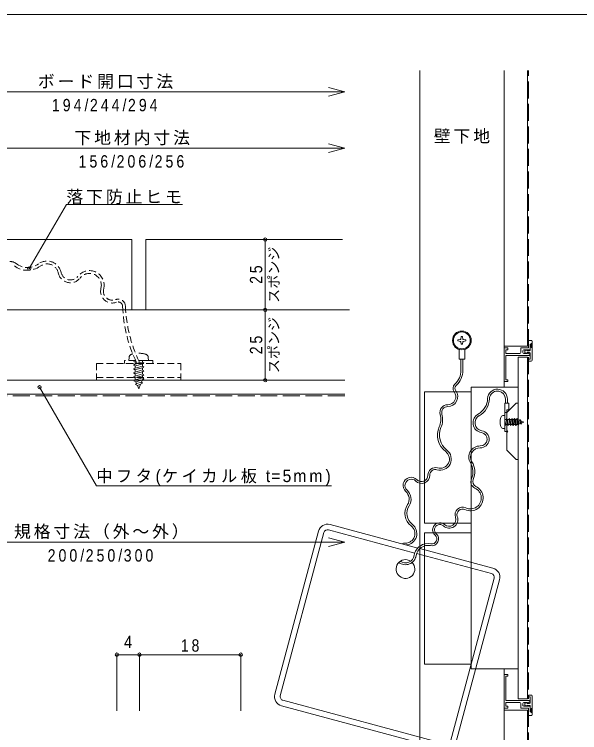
# Model space of a CAD drawing. Units: millimetres on the paper, with parts at other scales. Extents: x -141 to 141, y -98 to 98.
# Drawn here: x -68.7 to 31.8, y -30.1 to 97.5 of the extents above; entities that cross this region are included whole.
import ezdxf
from ezdxf.enums import TextEntityAlignment as Align

# ---------------------------------------------------------------- set-up
doc = ezdxf.new("R2010")
doc.units = ezdxf.units.MM
doc.header["$PDMODE"] = 32
doc.header["$PDSIZE"] = 0.6
doc.linetypes.add('DASHED1', pattern=[1.8, 1.2, -0.6])
doc.linetypes.add('DASHED3', pattern=[4, 3, -1])
for name, color, linetype, lineweight in [('0-3_寸法', 4, 'Continuous', 9), ('3-0_ＫＢ製品', 2, 'Continuous', 9), ('3-1_躯体', 3, 'Continuous', 9), ('3-2_ハッチ', 7, 'Continuous', 9), ('3-8_他製品', 7, 'Continuous', 9), ('3-9_他製品', 7, 'Continuous', 9), ('3-A_ベース', 3, 'Continuous', 9), ('4-1_躯体', 3, 'Continuous', 9), ('4-3_寸法', 4, 'Continuous', 9), ('4-4_引出線字', 4, 'Continuous', 9), ('4-8_他製品', 7, 'DASHED1', 9), ('F-0_図面枠', 5, 'Continuous', 9)]:
    doc.layers.add(name, color=color, linetype=linetype, lineweight=lineweight)
doc.layers.add('3-5_文字', color=7, linetype='Continuous')
doc.layers.add('4-5_文字', color=7, linetype='Continuous')
doc.styles.add('HGｺﾞｼｯｸM', font='')
doc.styles.get('HGｺﾞｼｯｸM').set_extended_font_data('HGｺﾞｼｯｸM')

msp = doc.modelspace()

# ---------------------------------------------------------------- linework, layer by layer
at = {"layer": '0-3_寸法'}
for p, q in [((-50.5, -16.25), (-46.5, -16.25)), ((-50.5, -16.25), (-50.5, -26.25)), ((-46.5, -16.25), (-46.5, -26.25)), ((-46.5, -16.25), (-28.5, -16.25)), ((-28.5, -16.25), (-28.5, -26.25))]:
    msp.add_line(p, q, dxfattribs=at)
for p in [(-50.5, -16.25), (-46.5, -16.25), (-28.5, -16.25)]:
    msp.add_point(p, dxfattribs=at)
at = {"layer": '3-0_ＫＢ製品', "color": 7}
for p, q in [((10.592, 39.769), (10.142, 39.69)), ((10.592, 39.769), (10.647, 39.825)), ((10.647, 39.825), (10.727, 40.275)), ((11.019, 39.825), (10.94, 40.275)), ((11.019, 39.825), (11.075, 39.769)), ((11.075, 39.769), (11.525, 39.69)), ((10.592, 39.397), (10.142, 39.477)), ((10.592, 39.397), (10.647, 39.342)), ((10.647, 39.342), (10.727, 38.892)), ((11.019, 39.342), (10.94, 38.892)), ((11.019, 39.342), (11.075, 39.397)), ((11.075, 39.397), (11.525, 39.477))]:
    msp.add_line(p, q, dxfattribs=at)
at = {"layer": '3-0_ＫＢ製品'}
for p, q in [((22.667, 38.25), (22.667, 39.583)), ((23.167, 39.583), (22.667, 39.583)), ((23, 38.083), (23, 38.917)), ((23, 38.917), (23.167, 38.917)), ((23, 37.917), (23, 38.417)), ((23, 38.417), (23.167, 38.417)), ((23.333, 39.417), (23.333, 39)), ((23.333, 36.083), (23.333, 38.333)), ((19, 38.25), (18.333, 38.25)), ((18.333, 32.25), (18.333, 38.25)), ((18.667, 37.25), (18.667, 37.917)), ((19, 37.917), (18.667, 37.917)), ((21.167, 37.25), (18.667, 37.25)), ((19, 38.25), (19, 37.917)), ((21.333, 37.417), (21.333, 38.25)), ((22.667, 38.25), (21.333, 38.25)), ((21.667, 37.417), (21.667, 37.75)), ((22.833, 37.917), (21.833, 37.917)), ((22.5, 37.25), (21.833, 37.25)), ((22.475, 37.75), (22.833, 37.75)), ((22.833, 37.417), (22.475, 37.417)), ((22.5, 37.25), (22.5, 37.417)), ((22.5, 37.417), (22.812, 37.213)), ((23, 37.25), (23, 36.25)), ((22.933, 36.917), (18.667, 36.917)), ((22.667, 36.25), (23, 36.25)), ((22.667, 36.25), (22.667, 35.917)), ((23.167, 35.917), (22.667, 35.917)), ((22.933, 36.99), (22.933, 36.917)), ((19, -19.75), (18.333, -19.75)), ((18.333, -19.75), (18.333, -25.75)), ((19, -20.083), (19, -19.75)), ((22.667, -23.75), (22.667, -23.417)), ((23.167, -23.417), (22.667, -23.417)), ((22.667, -23.75), (23, -23.75)), ((23, -24.75), (23, -23.75)), ((23.333, -23.583), (23.333, -25.833)), ((22.933, -24.417), (18.667, -24.417)), ((18.667, -24.75), (18.667, -25.417)), ((21.167, -24.75), (18.667, -24.75)), ((19, -25.417), (18.667, -25.417)), ((19, -25.75), (19, -25.417)), ((21.333, -24.917), (21.333, -25.75)), ((21.667, -24.917), (21.667, -25.25)), ((22.5, -24.75), (21.833, -24.75)), ((22.833, -25.417), (21.833, -25.417)), ((22.833, -24.917), (22.475, -24.917)), ((22.475, -25.25), (22.833, -25.25)), ((22.5, -24.917), (22.812, -24.713)), ((22.5, -24.75), (22.5, -24.917)), ((22.933, -24.49), (22.933, -24.417)), ((23, -25.417), (23, -25.917)), ((19, -25.75), (18.333, -25.75)), ((22.667, -25.75), (21.333, -25.75)), ((22.667, -25.75), (22.667, -27.083)), ((23, -25.583), (23, -26.417)), ((23, -25.917), (23.167, -25.917)), ((23, -26.417), (23.167, -26.417)), ((23.333, -26.917), (23.333, -26.5)), ((23.167, -27.083), (22.667, -27.083))]:
    msp.add_line(p, q, dxfattribs=at)
for points in [[(19, 32.583), (18.667, 32.583), (18.667, 36.917)], [(19, 32.583), (19, 32.25), (18.333, 32.25)], [(19, -20.083), (18.667, -20.083), (18.667, -24.417)]]:
    msp.add_lwpolyline(points, dxfattribs=at)
at = {"layer": '3-0_ＫＢ製品', "color": 7}
msp.add_circle((10.833, 39.583), 1.5, dxfattribs=at)
for start, end in [(171.22977, 188.77023), (81.22977, 98.77023), (351.22977, 8.77023), (261.22977, 278.77023)]:
    msp.add_arc((10.833, 39.583), 0.7, start, end, dxfattribs=at)
at = {"layer": '3-0_ＫＢ製品'}
for centre, radius, start, end in [((23.167, 39.417), 0.167, 0, 90), ((21.167, 37.417), 0.167, 270, 0), ((21.833, 37.75), 0.167, 90, 180), ((21.833, 37.417), 0.167, 180, 270), ((22.267, 37.583), 0.267, 38.68216, 321.31778), ((22.667, 36.99), 0.267, 0, 56.92237), ((22.833, 38.083), 0.167, 270, 0), ((22.833, 37.917), 0.167, 270, 0), ((22.833, 37.25), 0.167, 0, 90), ((23.167, 36.083), 0.167, 270, 360), ((23.167, -23.583), 0.167, 0, 90), ((21.167, -24.917), 0.167, 0, 90), ((21.833, -24.917), 0.167, 90, 180), ((21.833, -25.25), 0.167, 180, 270), ((22.267, -25.083), 0.267, 38.68222, 321.31784), ((22.667, -24.49), 0.267, 303.07763, 360), ((22.833, -24.75), 0.167, 270, 0), ((22.833, -25.417), 0.167, 0, 90), ((22.833, -25.583), 0.167, 0, 90), ((23.167, -26.917), 0.167, 270, 0)]:
    msp.add_arc(centre, radius, start, end, dxfattribs=at)
at = {"layer": '3-1_躯体'}
for p, q in [((18.333, 87.5), (18.333, 38.583)), ((22.5, 87.5), (22.5, 38.583)), ((22.5, 38.583), (18.333, 38.583)), ((22.5, 36.583), (20.833, 36.583)), ((20.833, 36.583), (20.833, -24.083)), ((22.5, 36.583), (22.5, -24.083)), ((22.5, -24.083), (20.833, -24.083)), ((22.5, -26.083), (18.333, -26.083)), ((18.333, -75), (18.333, -26.083)), ((22.5, -75), (22.5, -26.083))]:
    msp.add_line(p, q, dxfattribs=at)
at = {"layer": '3-2_ハッチ'}
for p, q in [((23.167, 38.951), (23.215, 39)), ((23.167, 38.893), (23.274, 39)), ((23.167, 38.834), (23.333, 39)), ((23.167, 38.775), (23.333, 38.941)), ((23.167, 38.716), (23.333, 38.882)), ((23.167, 38.657), (23.333, 38.823)), ((23.167, 38.598), (23.333, 38.765)), ((23.167, 38.539), (23.333, 38.706)), ((23.167, 38.48), (23.333, 38.647)), ((23.167, 38.421), (23.333, 38.588)), ((23.167, 38.362), (23.333, 38.529)), ((23.197, 38.333), (23.333, 38.47)), ((23.256, 38.333), (23.333, 38.411)), ((23.315, 38.333), (23.333, 38.352)), ((23.167, -25.862), (23.333, -26.029)), ((23.167, -25.921), (23.333, -26.088)), ((23.167, -25.98), (23.333, -26.147)), ((23.167, -26.039), (23.333, -26.206)), ((23.167, -26.098), (23.333, -26.265)), ((23.167, -26.157), (23.333, -26.323)), ((23.167, -26.216), (23.333, -26.382)), ((23.167, -26.275), (23.333, -26.441)), ((23.167, -26.334), (23.333, -26.5)), ((23.167, -26.393), (23.274, -26.5)), ((23.167, -26.451), (23.215, -26.5)), ((23.197, -25.833), (23.333, -25.97)), ((23.256, -25.833), (23.333, -25.911)), ((23.315, -25.833), (23.333, -25.852))]:
    msp.add_line(p, q, dxfattribs=at)
at = {"layer": '3-8_他製品'}
for p, q in [((3.333, -75), (3.333, 87.5)), ((18.333, 31.25), (18.333, 87.5)), ((23.167, 38.333), (23.167, 39)), ((23.167, 39), (23.333, 39)), ((10.667, 36.25), (10.667, 34.257)), ((11, 36.25), (11, 34.257)), ((12.5, 31.25), (20.833, 31.25)), ((12.5, 31.25), (12.5, -18.75)), ((4.167, 30.417), (12.5, 30.417)), ((4.167, 30.417), (4.167, 7.083)), ((18.5, 26.25), (18.127, 26.217)), ((18.799, 25.692), (19.032, 24.475)), ((18.833, 26.75), (18.833, 25.25)), ((19.265, 25.692), (19.499, 24.475)), ((19.732, 25.692), (19.965, 24.475)), ((20.199, 25.692), (20.432, 24.475)), ((20.665, 25.692), (20.893, 24.504)), ((21.159, 25.552), (21.325, 24.683)), ((18.5, 25.517), (18.698, 25.517)), ((18.5, 25.268), (18.666, 24.65)), ((18.5, 24.815), (18.565, 24.475)), ((18.565, 24.475), (18.5, 24.588)), ((18.666, 24.65), (18.565, 24.475)), ((18.666, 24.65), (18.931, 24.65)), ((18.833, 24.917), (18.833, 23.583)), ((18.9, 25.517), (19.164, 25.517)), ((19.133, 24.65), (19.398, 24.65)), ((19.366, 25.517), (19.631, 25.517)), ((19.6, 24.65), (19.864, 24.65)), ((19.833, 25.517), (20.098, 25.517)), ((20.066, 24.65), (20.331, 24.65)), ((20.3, 25.517), (20.564, 25.517)), ((20.533, 24.65), (20.798, 24.65)), ((20.766, 25.517), (21.07, 25.399)), ((21.037, 24.753), (21.237, 24.836)), ((18.833, 23.25), (18.833, 20.083)), ((12.5, 7.083), (4.167, 7.083)), ((12.5, -18.75), (20.833, -18.75)), ((18.333, -75), (18.333, -18.75)), ((23.167, -25.833), (23.167, -26.5)), ((23.167, -26.5), (23.333, -26.5))]:
    msp.add_line(p, q, dxfattribs=at)
at = {"layer": '3-8_他製品', "linetype": 'DASHED3'}
for p, q in [((22.667, 38.583), (22.667, 87.5)), ((22.667, 36.583), (22.667, -24.083)), ((22.667, -26.083), (22.667, -75))]:
    msp.add_line(p, q, dxfattribs=at)
at = {"layer": '3-8_他製品'}
for points in [[(23.167, 38.333), (23.333, 38.333), (23.333, 39)], [(20.833, 28.417), (20.5, 28.417), (18.833, 26.75)], [(18.5, 26.25), (18.5, 23.917), (18.127, 23.949)], [(21.302, 25.303), (21.833, 25.083), (21.469, 24.932)], [(18.833, 20.083), (20.5, 18.417), (20.833, 18.417)], [(12.5, 5.417), (4.167, 5.417), (4.167, -17.917), (12.5, -17.917)], [(23.167, -25.833), (23.333, -25.833), (23.333, -26.5)]]:
    msp.add_lwpolyline(points, dxfattribs=at)
for points in [[(18.931, 24.65), (18.698, 25.517), (18.799, 25.692), (18.9, 25.517), (19.133, 24.65), (19.032, 24.475)], [(19.398, 24.65), (19.164, 25.517), (19.265, 25.692), (19.366, 25.517), (19.6, 24.65), (19.499, 24.475)], [(19.864, 24.65), (19.631, 25.517), (19.732, 25.692), (19.833, 25.517), (20.066, 24.65), (19.965, 24.475)], [(20.331, 24.65), (20.098, 25.517), (20.199, 25.692), (20.3, 25.517), (20.533, 24.65), (20.432, 24.475)], [(20.766, 25.517), (21.037, 24.753), (20.893, 24.504), (20.798, 24.65), (20.564, 25.517), (20.665, 25.692)], [(21.159, 25.552), (21.302, 25.303), (21.469, 24.932), (21.325, 24.683), (21.237, 24.836), (21.07, 25.399)]]:
    msp.add_lwpolyline(points, close=True, dxfattribs=at)
for centre, radius, start, end in [((7.333, 34.257), 3.333, 312.75617, 0), ((7.333, 34.257), 3.667, 312.75617, 0), ((8.338, 29.578), 1.756, 269.20439, 37.03933), ((10.295, 31.054), 1.029, 132.75617, 217.03933), ((10.295, 31.054), 0.696, 132.75617, 217.03933), ((8.338, 29.578), 1.423, 269.20439, 37.03933), ((8.299, 26.774), 1.382, 89.20439, 195.118), ((12.088, 29.382), 3.333, 299.24456, 357.57476), ((12.088, 29.382), 3.667, 299.24456, 357.57476), ((8.299, 26.774), 1.048, 89.20439, 195.118), ((3.747, 25.544), 3.333, 336.50328, 15.118), ((3.747, 25.544), 3.667, 336.50328, 15.118), ((14.575, 24.939), 1.758, 116.74144, 261.48128), ((14.575, 24.939), 1.425, 116.74144, 261.48128), ((20.633, 25.083), 3, 164.11935, 195.88065), ((18.165, 25.786), 0.433, 94.99849, 164.11992), ((18.165, 24.381), 0.433, 195.88008, 265.00151), ((18.833, 25.083), 0.167, 270, 90), ((10.167, 22.753), 3.667, 156.50328, 232.96394), ((10.167, 22.753), 3.333, 156.50328, 232.96394), ((14.138, 22.02), 1.527, 267.99393, 81.48128), ((14.138, 22.02), 1.193, 267.99393, 81.48128), ((18.833, 23.417), 0.167, 270, 90), ((14.027, 18.858), 1.97, 87.99393, 211.49319), ((14.027, 18.858), 1.636, 87.99393, 211.49319), ((6.964, 18.509), 1.983, 253.72245, 52.96394), ((6.964, 18.509), 1.65, 253.72245, 52.96394), ((9.738, 16.231), 3.394, 336.05137, 31.49319), ((6.128, 15.646), 1.333, 73.72245, 180.31435), ((6.128, 15.646), 1, 73.72245, 180.31435), ((9.738, 16.231), 3.061, 336.05137, 31.49319), ((3.66, 15.632), 1.468, 224.70343, 0.31435), ((3.66, 15.632), 1.135, 224.70343, 0.31435), ((1.825, 13.816), 1.447, 44.70343, 227.92035), ((1.825, 13.816), 1.114, 44.70343, 227.92035), ((13.686, 14.477), 1.259, 156.05137, 245.29748), ((13.686, 14.477), 0.926, 156.05137, 245.29748), ((-0.368, 11.387), 2.159, 327.26894, 47.92035), ((12.352, 11.578), 2.266, 244.77086, 65.29748), ((12.352, 11.578), 1.933, 244.77086, 65.29748), ((-0.368, 11.387), 1.825, 327.26894, 47.92035), ((3.551, 8.868), 2.834, 147.26894, 232.42271), ((3.551, 8.868), 2.5, 147.26894, 232.42271), ((10.96, 8.623), 1.333, 64.77086, 199.80434), ((10.96, 8.623), 1, 64.77086, 199.80434), ((8.571, 7.763), 1.54, 227.80647, 19.80434), ((8.571, 7.763), 1.206, 227.80647, 19.80434), ((0.782, 5.269), 1.707, 270.35696, 52.42271), ((0.782, 5.269), 2.04, 274.85328, 52.42271), ((6.905, 5.926), 1.273, 47.80647, 228.92645), ((6.905, 5.926), 0.94, 47.80647, 228.92645), ((5.495, 4.308), 1.206, 258.62962, 48.92645), ((5.495, 4.308), 0.873, 258.62962, 48.92645), ((0.805, 1.646), 1.916, 90.35696, 109.732), ((4.831, 1.007), 2.494, 78.62962, 170.97841), ((4.831, 1.007), 2.161, 78.62962, 170.97841), ((0.805, 1.646), 1.916, 231.75196, 350.97841), ((0.805, 1.646), 1.583, 234.45813, 350.97841)]:
    msp.add_arc(centre, radius, start, end, dxfattribs=at)
at = {"layer": '3-9_他製品'}
for p, q in [((10.333, 37.993), (10.333, 36.25)), ((11.333, 37.993), (11.333, 36.25)), ((11.333, 36.25), (10.333, 36.25)), ((18.583, 28.417), (18.583, 29.167)), ((18.917, 28.417), (18.917, 29.167)), ((19.167, 27.25), (19.167, 28.417)), ((18.833, 27.25), (19.167, 27.25)), ((18.833, 27.25), (18.833, 23.417)), ((18.5, 26.75), (18.833, 26.75)), ((18.5, 23.417), (18.833, 23.417))]:
    msp.add_line(p, q, dxfattribs=at)
msp.add_lwpolyline([(18.5, 23.417), (18.5, 28.417), (19.167, 28.417)], dxfattribs=at)
msp.add_circle((10.833, 39.583), 1.667, dxfattribs=at)
for radius, start, end in [(1.75, 0, 177.57476), (1.417, 161.93771, 177.57476), (1.417, 0, 161.93771)]:
    msp.add_arc((17.167, 29.167), radius, start, end, dxfattribs=at)
at = {"layer": '3-A_ベース'}
for p, q in [((-12.612, 6.871), (2.991, 2.691)), ((-22.418, -23.285), (-14.653, 5.693)), ((-21.452, -23.544), (-13.687, 5.434)), ((-12.871, 5.906), (2.465, 1.796)), ((3.362, 2.591), (16.366, -0.893)), ((2.788, 1.71), (16.107, -1.859)), ((16.578, -2.676), (8.814, -31.653)), ((17.544, -2.934), (9.78, -31.912)), ((7.739, -33.091), (-21.239, -25.326)), ((7.997, -32.125), (-20.98, -24.36))]:
    msp.add_line(p, q, dxfattribs=at)
for centre, radius, start, end in [((-13.043, 5.262), 1.667, 75, 165), ((-13.043, 5.262), 0.667, 75, 165), ((0.799, -1.035), 1.667, 56.47853, 44.65467), ((15.934, -2.503), 1.667, 345, 75), ((15.934, -2.503), 0.667, 345, 75), ((-20.808, -23.716), 1.667, 165, 255), ((-20.808, -23.716), 0.667, 165, 255)]:
    msp.add_arc(centre, radius, start, end, dxfattribs=at)
at = {"layer": '4-1_躯体'}
for p, q in [((-10, 32.5), (-92.13, 32.5)), ((-92.13, 30), (-10, 30))]:
    msp.add_line(p, q, dxfattribs=at)
at = {"layer": '4-3_寸法'}
for p, q in [((-10, 83.75), (-12.898, 84.526)), ((-95.13, 83.75), (-10, 83.75)), ((-10, 83.75), (-12.898, 82.974)), ((-10, 73.75), (-12.898, 74.526)), ((-85.63, 73.75), (-10, 73.75)), ((-10, 73.75), (-12.898, 72.974)), ((-24.13, 45), (-24.13, 57.5)), ((-24.13, 32.5), (-24.13, 45)), ((-10, 3.75), (-12.898, 4.526)), ((-10, 3.75), (-96.63, 3.75)), ((-10, 3.75), (-12.898, 2.974))]:
    msp.add_line(p, q, dxfattribs=at)
for p in [(-24.13, 57.5), (-24.13, 45), (-24.13, 32.5)]:
    msp.add_point(p, dxfattribs=at)
at = {"layer": '4-4_引出線字'}
for p in [(-66.09, 52.328), (-38.866, 63.75)]:
    msp.add_line(p, (-59.495, 63.75), dxfattribs=at)
msp.add_lwpolyline([(-64.255, 31.25), (-54.151, 13.75), (-12.37, 13.75)], dxfattribs=at)
for p in [(-66.09, 52.328), (-64.255, 31.25)]:
    msp.add_point(p, dxfattribs=at)
at = {"layer": '4-8_他製品', "linetype": 'Continuous'}
msp.add_line((-47.88, 45), (-47.88, 57.5), dxfattribs=at)
at = {"layer": '4-8_他製品'}
for p, q in [((-49.13, 36), (-49.13, 35.5)), ((-47.182, 36), (-49.13, 36)), ((-48.38, 36), (-48.331, 36.56)), ((-47.182, 36), (-48.38, 36)), ((-47.543, 35.902), (-47.373, 36)), ((-47.28, 35.751), (-47.543, 35.902)), ((-47.089, 35.802), (-47.28, 35.751)), ((-47.28, 35.751), (-47.28, 35.354)), ((-44.88, 36), (-46.63, 36)), ((-44.13, 36), (-46.63, 36)), ((-45.98, 36), (-45.98, 35.704)), ((-44.88, 36), (-44.929, 36.56)), ((-54.13, 35.5), (-39.13, 35.5)), ((-54.13, 32.5), (-54.13, 35.5)), ((-47.28, 35.354), (-45.98, 35.704)), ((-47.28, 35.051), (-47.28, 34.654)), ((-45.98, 35.401), (-45.98, 35.004)), ((-45.98, 34.701), (-45.98, 34.304)), ((-39.13, 32.5), (-39.13, 35.5)), ((-47.28, 34.351), (-47.28, 33.954)), ((-47.28, 33.651), (-47.28, 33.254)), ((-45.98, 34.001), (-45.98, 33.604)), ((-45.98, 33.301), (-45.98, 32.904)), ((-54.13, 33), (-39.13, 33)), ((-39.13, 32.5), (-54.13, 32.5)), ((-47.28, 32.951), (-47.28, 32.554)), ((-47.125, 32.195), (-47.001, 31.894)), ((-45.98, 32.601), (-46.156, 32.144))]:
    msp.add_line(p, q, dxfattribs=at)
at = {"layer": '4-8_他製品', "linetype": 'DASHED3'}
msp.add_line((-10, 29.75), (-92.13, 29.75), dxfattribs=at)
at = {"layer": '4-8_他製品', "linetype": 'Continuous'}
for points in [[(-82.88, 45), (-82.88, 57.5), (-47.88, 57.5)], [(-45.38, 45), (-45.38, 57.5), (-10.38, 57.5)], [(-84.13, 32.5), (-84.13, 45), (-9.13, 45)]]:
    msp.add_lwpolyline(points, dxfattribs=at)
at = {"layer": '4-8_他製品'}
for points in [[(-44.13, 36), (-44.13, 35.5), (-49.13, 35.5)], [(-45.98, 35.704), (-45.718, 35.552), (-45.98, 35.401), (-47.28, 35.051), (-47.543, 35.202), (-47.28, 35.354)], [(-46.3, 31.796), (-46.63, 31), (-46.856, 31.546)]]:
    msp.add_lwpolyline(points, dxfattribs=at)
for points in [[(-47.28, 34.654), (-45.98, 35.004), (-45.718, 34.852), (-45.98, 34.701), (-47.28, 34.351), (-47.543, 34.502)], [(-47.28, 33.954), (-45.98, 34.304), (-45.718, 34.152), (-45.98, 34.001), (-47.28, 33.651), (-47.543, 33.802)], [(-47.28, 33.254), (-45.98, 33.604), (-45.718, 33.452), (-45.98, 33.301), (-47.28, 32.951), (-47.543, 33.102)], [(-45.98, 32.601), (-47.125, 32.195), (-47.498, 32.411), (-47.28, 32.554), (-45.98, 32.904), (-45.718, 32.752)], [(-45.927, 32.012), (-46.3, 31.796), (-46.856, 31.546), (-47.23, 31.762), (-47.001, 31.894), (-46.156, 32.144)]]:
    msp.add_lwpolyline(points, close=True, dxfattribs=at)
for centre, radius, start, end in [((-62.934, 51.123), 2.554, 12.12408, 126.58194), ((-69.469, 51.909), 1.677, 51.85732, 163.07054), ((-66.409, 55.806), 3.778, 231.85732, 306.58194), ((-66.409, 55.806), 3.278, 231.85732, 306.58194), ((-62.934, 51.123), 2.054, 12.12408, 126.58194), ((-58.775, 52.017), 2.2, 192.12408, 322.08843), ((-58.775, 52.017), 1.7, 192.12408, 322.08843), ((-55.377, 49.37), 2.606, 345.36314, 142.08843), ((-55.377, 49.37), 2.106, 345.36314, 142.08843), ((-51.317, 48.31), 2.09, 165.36314, 290.76983), ((-51.317, 48.31), 1.59, 165.36314, 290.76983), ((-50.292, 45.608), 1.3, 2.27745, 110.76983), ((-50.292, 45.608), 0.8, 2.27745, 110.76983), ((-24.014, 46.653), 25.5, 182.27745, 205.58288), ((-24.014, 46.653), 25, 182.27745, 205.58288), ((-47.684, 36.503), 0.65, 105.88008, 175.00151), ((-46.63, 32.8), 4.5, 103.57426, 105.88065), ((-46.63, 32.8), 4.5, 74.11935, 97.07147), ((-45.577, 36.503), 0.65, 4.99849, 74.11992), ((-46.788, 35.75), 0.25, 205.58288, 25.58288)]:
    msp.add_arc(centre, radius, start, end, dxfattribs=at)
at = {"layer": 'F-0_図面枠'}
msp.add_line((-141, 97.5), (141, 97.5), dxfattribs=at)

# ---------------------------------------------------------------- texts
at = {"layer": '0-3_寸法', "color": 7, "style": 'HGｺﾞｼｯｸM', "width": 0.9}
msp.add_text('4', height=2.199, dxfattribs=at).set_placement((-49.25, -15.75), align=Align.BOTTOM_LEFT)
at = {"layer": '0-3_寸法', "color": 7, "insert": (-39.125, -15.75), "char_height": 2.199, "attachment_point": 7, "style": 'HGｺﾞｼｯｸM'}
msp.add_mtext('\\T1.36;\\W0.85;18', dxfattribs=at)
at = {"layer": '3-5_文字', "insert": (5.833, 74.542), "char_height": 2.199, "attachment_point": 7, "style": 'HGｺﾞｼｯｸM'}
msp.add_mtext('\\T1.17;壁下地', dxfattribs=at)
at = {"layer": '4-3_寸法', "color": 7, "style": 'HGｺﾞｼｯｸM'}
for p in [(-21.13, 46.25), (-21.13, 33.75)]:
    msp.add_text('スポンジ', height=1.833, rotation=90, dxfattribs=at).set_placement(p, align=Align.BOTTOM_LEFT)
at = {"layer": '4-3_寸法', "color": 7, "char_height": 2.199, "attachment_point": 7, "style": 'HGｺﾞｼｯｸM'}
for s, insert in [('\\T1.17;ボード開口寸法', (-64.565, 84.25)), ('\\T1.39;\\W0.85;194/244/294', (-62.065, 80.25)), ('\\T1.17;下地材内寸法', (-58.065, 74.25)), ('\\T1.39;\\W0.85;156/206/256', (-57.315, 70.25)), ('\\T1.17;規格寸法（外～外）', (-68.815, 4.25)), ('\\T1.39;\\W0.85;200/250/300', (-62.815, 0.25))]:
    msp.add_mtext(s, dxfattribs=dict(at, insert=insert))
at = {"layer": '4-3_寸法', "color": 7, "char_height": 2.199, "attachment_point": 7, "rotation": 90, "style": 'HGｺﾞｼｯｸM'}
for insert in [(-24.63, 49.625), (-24.63, 37.125)]:
    msp.add_mtext('\\T1.36;\\W0.85;25', dxfattribs=dict(at, insert=insert))
at = {"layer": '4-5_文字', "char_height": 2.199, "attachment_point": 7, "style": 'HGｺﾞｼｯｸM'}
for s, insert in [('\\T1.17;落下防止ヒモ', (-59.495, 63.75)), ('\\T1.23;\\W0.95;中フタ(ケイカル板\\~t=5mm)', (-54.151, 13.75))]:
    msp.add_mtext(s, dxfattribs=dict(at, insert=insert))

doc.saveas('drawing.dxf')
